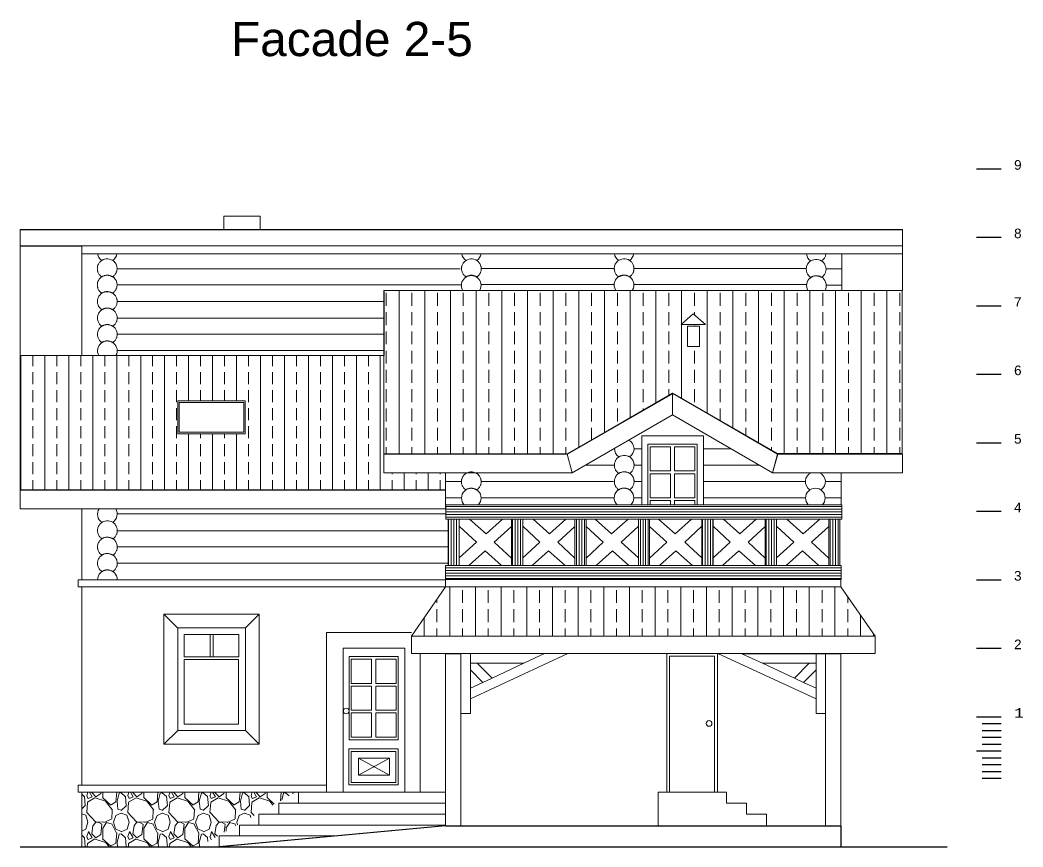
# Model space of a CAD drawing. Header units: millimetres. Extents: x 206455 to 265096, y 21531 to 53708.
# Drawn here: x 229872 to 244518, y 41634 to 53708 of the extents above; entities that cross this region are included whole.
import ezdxf

# ---------------------------------------------------------------- set-up
doc = ezdxf.new("R2010")
doc.units = ezdxf.units.MM
doc.layers.add('hatches', color=8, linetype='Continuous')
doc.layers.add('wall', color=5, linetype='Continuous')
doc.layers.add('txt', color=7, linetype='Continuous', lineweight=13)
doc.styles.get("Standard").update_dxf_attribs({"font": 'arial.ttf'})
pattern_1 = [(180, (126201.95, -330403.21), (-2e-14, -38.89875), [])]
pattern_2 = [(90, (126201.95, -330403.21), (-38.89875, 2e-14), [])]
pattern_3 = [(90, (129908.206, -330403.283), (-38.89875, 2e-14), [])]

msp = doc.modelspace()

# ---------------------------------------------------------------- hatches: boundary and pattern name
at = {"layer": 'wall', "linetype": 'Continuous', "lineweight": 0, "ltscale": 0.13}
h = msp.add_hatch(dxfattribs=at)
h.set_pattern_fill('ANSI33', color=252, scale=1500, angle=45, style=0)
h.set_pattern_definition([(90, (-100218.04, -187182.63), (-375, 6e-14), []), (90, (-100030.54, -186995.13), (-375, 6e-14), [187.5, -93.75])])
h.paths.add_polyline_path([(239702, 49419), (239527, 49264), (239880, 49264)], flags=16)
h.paths.add_polyline_path([(239618, 49239), (239795, 49239), (239795, 48943), (239618, 48943)], flags=16)
edge = h.paths.add_edge_path()
edge.add_line((235185, 47371), (235185, 49760))
edge.add_line((235185, 49760), (242756, 49758))
edge.add_line((242756, 49758), (242756, 47372))
edge.add_line((242756, 47372), (240937, 47372))
edge.add_line((240937, 47372), (239399, 48259))
edge.add_line((239399, 48259), (237861, 47371))
edge.add_line((237861, 47371), (235185, 47371))
h = msp.add_hatch(dxfattribs=at)
h.set_pattern_fill('ANSI33', color=253, scale=1400, angle=45, style=0)
h.set_pattern_definition([(90, (42283.28, -328208.9), (-350, 6e-14), []), (90, (42458.28, -328033.9), (-350, 6e-14), [175, -87.5])])
h.paths.add_polyline_path([(232175, 48150), (233162, 48150), (233162, 47666), (232175, 47666)], flags=16)
edge = h.paths.add_edge_path()
edge.add_line((236087, 46845), (236087, 47098))
edge.add_line((236087, 47098), (235187, 47099))
edge.add_line((235187, 47099), (235187, 48810))
edge.add_line((235187, 48810), (229872, 48809))
edge.add_line((229872, 48809), (229872, 46845))
edge.add_line((229872, 46845), (236087, 46845))
h = msp.add_hatch(dxfattribs=at)
h.set_pattern_fill('ANSI31', color=255, scale=311.19, angle=135, style=0)
h.set_pattern_definition(pattern_1)
h.paths.add_polyline_path([(241874, 46421), (236088, 46421), (236088, 46628), (241875, 46628)])
h = msp.add_hatch(dxfattribs=at)
h.set_pattern_fill('ANSI31', color=255, scale=311.19, angle=45, style=0)
h.set_pattern_definition(pattern_2)
h.paths.add_polyline_path([(236287, 45745), (236122, 45745), (236122, 46421), (236287, 46421)])
h = msp.add_hatch(dxfattribs=at)
h.set_pattern_fill('ANSI31', color=255, scale=311.19, angle=45, style=0)
h.set_pattern_definition(pattern_2)
h.paths.add_polyline_path([(237213, 45745), (237049, 45745), (237049, 46421), (237213, 46421)])
h = msp.add_hatch(dxfattribs=at)
h.set_pattern_fill('ANSI31', color=255, scale=311.19, angle=45, style=0)
h.set_pattern_definition(pattern_2)
h.paths.add_polyline_path([(237974, 45745), (238139, 45745), (238139, 46421), (237974, 46421)])
h = msp.add_hatch(dxfattribs=at)
h.set_pattern_fill('ANSI31', color=255, scale=311.19, angle=45, style=0)
h.set_pattern_definition(pattern_2)
h.paths.add_polyline_path([(238902, 45745), (239066, 45745), (239066, 46421), (238902, 46421)])
h = msp.add_hatch(dxfattribs=at)
h.set_pattern_fill('ANSI31', color=255, scale=311.19, angle=45, style=0)
h.set_pattern_definition(pattern_3)
h.paths.add_polyline_path([(239993, 45745), (239829, 45745), (239829, 46421), (239993, 46421)])
h = msp.add_hatch(dxfattribs=at)
h.set_pattern_fill('ANSI31', color=255, scale=311.19, angle=45, style=0)
h.set_pattern_definition(pattern_3)
h.paths.add_polyline_path([(240919, 45745), (240755, 45745), (240755, 46421), (240919, 46421)])
h = msp.add_hatch(dxfattribs=at)
h.set_pattern_fill('ANSI31', color=255, scale=311.19, angle=45, style=0)
h.set_pattern_definition(pattern_3)
h.paths.add_polyline_path([(241681, 45744), (241845, 45744), (241845, 46421), (241681, 46421)])
h = msp.add_hatch(dxfattribs=at)
h.set_pattern_fill('ANSI31', color=255, scale=311.19, angle=135, style=0)
h.set_pattern_definition(pattern_1)
h.paths.add_polyline_path([(236087, 45537), (241864, 45537), (241864, 45745), (236087, 45745)])
h = msp.add_hatch(dxfattribs=at)
h.set_pattern_fill('ANSI33', color=253, scale=1500, angle=45, style=0)
h.set_pattern_definition([(90, (110146.43, -328208.9), (-375, 6e-14), []), (90, (110333.93, -328021.4), (-375, 6e-14), [187.5, -93.75])])
h.paths.add_polyline_path([(241860, 45433), (236087, 45433), (235587, 44713), (242359, 44713)])
h = msp.add_hatch(dxfattribs=at)
h.set_pattern_fill('GRAVEL', color=253, scale=600, angle=90, style=0)
h.set_pattern_definition([(318.0128, (109546.434, -327776.917), (5400.000805, -4799.9989393), [80.7216, -7991.4528]), (274.9697, (109606.434, -327830.917), (-599.9947842, 7200.0006309), [138.5208, -13713.555]), (222.5104, (109618.434, -327968.917), (6600.0052043, 5999.994431), [97.6728, -9669.6192]), (357.2737, (109768.434, -328202.917), (-12000.000177, 599.9976106), [126.1428, -12488.1348]), (22.8337, (109894.434, -328208.917), (-7199.997847, -3000.0059433), [123.693, -12245.6238]), (87.2737, (110008.434, -328160.917), (-599.9976106, -12000.000177), [126.1428, -12488.1348]), (127.6942, (110014.434, -328034.917), (5999.9942431, -7800.0044074), [166.8174, -16514.9094]), (162.2553, (109912.434, -327902.917), (-13199.9977387, 4200.0064576), [157.4928, -15591.7926]), (211.4296, (109762.434, -327854.917), (-7799.9970219, -4800.0049405), [126.57, -12530.4438]), (265.2364, (109654.434, -327920.917), (599.9949196, 6600.000568), [144.4992, -7080.4578]), (312.3974, (109642.434, -328064.917), (6599.9952492, -7200.0044106), [186.8688, -18500.025]), (228.8141, (109774.434, -327608.92), (-3599.998388, -4200.001768), [63.7806, -6314.3064]), (261.4692, (109732.434, -327656.917), (1200.004746, 7799.998971), [121.3422, -12012.9066]), (315, (109714.43, -327776.9), (600.0002, -1e-13), [84.8526, -763.6752]), (293.1986, (109642.434, -327818.92), (-1200.000795, 2999.999838), [45.6948, -4523.769]), (21.8014, (109660.43, -327860.92), (-1800.000164, -599.999946), [64.6218, -3166.4772]), (120.9638, (109720.43, -327836.92), (-1200.00149, 1799.998813), [104.9574, -3393.6138]), (251.5651, (109666.43, -327746.92), (599.99904, 1200.00026), [75.8946, -1821.4722]), (106.3895, (109660.434, -328208.917), (-1799.995626, 6000.001319), [106.32, -10525.707]), (160.3462, (109630.434, -328106.917), (6600.0012814, -2399.9971484), [89.1966, -8830.4448]), (23.1986, (109546.434, -327746.92), (-2999.999838, -1200.000795), [91.389, -4478.0748]), (73.6105, (109630.434, -327710.917), (-1799.995626, -6000.001319), [106.32, -10525.707]), (69.444, (110032.434, -328208.92), (-1199.997598, -3000.001107), [102.528, -5023.8744]), (24.7751, (110068.434, -328112.917), (-6600.002053, -2999.9953135), [85.9068, -8504.7858]), (156.8014, (110146.434, -327740.92), (-2999.999838, 1200.000795), [91.389, -4478.0748]), (107.354, (110062.434, -327704.917), (2399.9967014, -7800.0012115), [100.5786, -9957.2544]), (159.444, (110146.434, -328034.92), (3000.001107, -1199.997598), [51.264, -5075.1384]), (191.3099, (110146.43, -327776.92), (-2400.00045, -599.99858), [30.594, -3028.8174]), (255.9638, (110116.43, -327782.92), (599.998834, 1800.00033), [123.693, -2350.17]), (276.009, (110086.434, -327902.917), (-599.9995905, 5999.9998505), [114.63, -11348.3538]), (33.6901, (109774.43, -327836.92), (-1199.999735, -600.0008), [86.5332, -2076.7974]), (83.1572, (109846.434, -327788.917), (1200.0047988, 10199.9996193), [151.0764, -14956.5378]), (150.9454, (109864.434, -327638.92), (4200.000231, -2400.000016), [61.7736, -6115.6044]), (180, (109810.43, -327608.9), (-600, -600), [36, -564]), (210.2564, (110068.434, -327914.917), (4200.0014735, 2399.996932), [83.3544, -8252.112]), (138.0128, (109996.434, -327956.917), (-5400.000805, 4799.9989393), [161.4432, -7910.7312]), (90, (109876.43, -327848.9), (-600, 600), [156, -444]), (55.3048, (109876.434, -327692.917), (-4200.0051658, -5999.9965554), [94.8684, -9391.9644]), (344.0546, (109930.434, -327614.92), (2400.000076, -599.999934), [87.3612, -4280.7048]), (297.646, (110014.434, -327638.917), (6000.0046279, -11399.9974843), [142.239, -14081.6844]), (265.4261, (110080.434, -327764.917), (-599.9968807, -7800.000335), [150.4794, -14897.4444])])
h.paths.add_polyline_path([(230772, 42435), (233902, 42435), (232473, 41635), (230772, 41635)])

# ---------------------------------------------------------------- linework, layer by layer
at = {"layer": 'hatches', "color": 8}
for p, q in [((243842, 51536), (244201, 51536)), ((243842, 50536), (244201, 50536)), ((243842, 49536), (244201, 49536)), ((243842, 48536), (244201, 48536)), ((243842, 47536), (244201, 47536)), ((243842, 46536), (244201, 46536)), ((243842, 45536), (244201, 45536)), ((243842, 44536), (244201, 44536)), ((243842, 43536), (244201, 43536)), ((243924, 43436), (244201, 43436)), ((243924, 43336), (244201, 43336)), ((243924, 43236), (244201, 43236)), ((243924, 43136), (244201, 43136)), ((243842, 43036), (244201, 43036)), ((243924, 42936), (244201, 42936)), ((243924, 42836), (244201, 42836)), ((243924, 42736), (244201, 42736)), ((243924, 42636), (244201, 42636))]:
    msp.add_line(p, q, dxfattribs=at)
at = {"layer": 'wall', "color": 252, "linetype": 'Continuous', "lineweight": 30, "ltscale": 0.13}
for p, q in [((229872, 50651), (242752, 50651)), ((229875, 46847), (236088, 46847))]:
    msp.add_line(p, q, dxfattribs=at)
at = {"layer": 'wall', "color": 250, "linetype": 'Continuous', "lineweight": 0, "ltscale": 0.13}
msp.add_line((230773, 50293), (242754, 50293), dxfattribs=at)
at = {"layer": 'wall', "color": 250, "linetype": 'Continuous', "lineweight": 15}
for p, q in [((241871, 49756), (241871, 50293)), ((231290, 48881), (235187, 48881)), ((236087, 46629), (236087, 47095)), ((241861, 46629), (241861, 47102)), ((230773, 45534), (230773, 46573))]:
    msp.add_line(p, q, dxfattribs=at)
at = {"layer": 'wall', "color": 252, "linetype": 'Continuous', "lineweight": 5}
for p, q in [((236297, 50076), (231290, 50076)), ((236606, 50081), (238548, 50081)), ((238836, 50082), (241354, 50082)), ((241640, 50074), (241870, 50074)), ((236320, 49841), (231290, 49841)), ((236606, 49846), (238549, 49846)), ((238836, 49847), (241356, 49847)), ((241640, 49838), (241870, 49838)), ((231291, 49601), (235190, 49601)), ((231290, 49357), (235190, 49357)), ((231290, 49122), (235185, 49122)), ((238843, 47448), (238957, 47448)), ((240260, 47448), (239852, 47448)), ((238547, 47209), (238138, 47209)), ((238845, 47209), (238958, 47209)), ((239856, 47209), (240666, 47209)), ((236317, 46970), (236086, 46970)), ((236604, 46970), (238538, 46970)), ((238839, 46970), (238953, 46970)), ((241341, 46970), (239854, 46970)), ((241631, 46970), (241861, 46970)), ((236318, 46732), (236087, 46732)), ((236603, 46732), (238546, 46732)), ((238835, 46733), (238953, 46733)), ((241342, 46733), (239854, 46733)), ((241630, 46733), (241861, 46733)), ((231294, 46496), (236087, 46496)), ((231293, 46252), (236121, 46252)), ((231293, 46017), (236121, 46017)), ((231293, 45777), (236125, 45777))]:
    msp.add_line(p, q, dxfattribs=at)
at = {"layer": 'wall', "color": 250, "linetype": 'Continuous', "lineweight": 15, "ltscale": 0.13}
for p, q in [((230772, 42535), (230772, 45433)), ((230772, 41635), (230772, 42435))]:
    msp.add_line(p, q, dxfattribs=at)
at = {"layer": 'wall', "color": 250, "linetype": 'Continuous', "lineweight": 30, "ltscale": 0.13}
msp.add_line((236087, 41942), (232781, 41635), dxfattribs=at)
at = {"layer": 'wall', "color": 250, "linetype": 'Continuous', "lineweight": 15, "ltscale": 0.13}
for points in [[(233381, 50655), (232847, 50652), (232847, 50845), (233381, 50845)], [(242757, 50652), (229875, 50652), (229875, 50411), (242757, 50411)], [(229875, 50409), (230774, 50409), (230774, 48808), (229875, 48808)], [(239702, 49419), (239702, 49419), (239527, 49264), (239880, 49264)], [(239618, 49239), (239795, 49239), (239795, 48943), (239618, 48943)], [(239399, 48259), (237861, 47371), (237937, 47099), (239400, 47943)], [(239399, 48259), (240936, 47371), (240862, 47099), (239400, 47943)], [(232175, 48150), (233162, 48150), (233162, 47666), (232175, 47666)], [(233140, 47692), (232197, 47692), (232197, 48124), (233140, 48124)], [(238952, 47639), (239853, 47639), (239853, 46628), (238952, 46628)], [(239760, 46628), (239039, 46628), (239039, 47515), (239760, 47515)], [(239073, 47477), (239370, 47477), (239370, 47125), (239073, 47125)], [(239430, 47125), (239726, 47125), (239726, 47477), (239430, 47477)], [(237861, 47371), (235185, 47371), (235185, 47098), (237937, 47098)], [(240937, 47371), (242757, 47371), (242758, 47098), (240861, 47098)], [(239073, 47084), (239369, 47084), (239369, 46732), (239073, 46732)], [(239430, 47084), (239726, 47084), (239726, 46732), (239430, 46732)], [(236087, 46845), (229873, 46845), (229873, 46572), (236087, 46572)], [(241874, 46421), (236088, 46421), (236088, 46628), (241875, 46628)], [(239370, 46692), (239073, 46692), (239073, 46628), (239370, 46628)], [(239726, 46692), (239430, 46692), (239430, 46629), (239726, 46629)], [(236287, 45745), (236122, 45745), (236122, 46421), (236287, 46421)], [(237213, 45745), (237049, 45745), (237049, 46421), (237213, 46421)], [(237974, 45745), (238139, 45745), (238139, 46421), (237974, 46421)], [(238902, 45745), (239066, 45745), (239066, 46421), (238902, 46421)], [(239828, 45745), (239992, 45745), (239992, 46421), (239828, 46421)], [(240919, 45745), (240755, 45745), (240755, 46421), (240919, 46421)], [(241681, 45744), (241845, 45744), (241845, 46421), (241681, 46421)], [(236087, 45537), (241864, 45537), (241864, 45745), (236087, 45745)], [(230721, 45535), (236087, 45535), (236087, 45433), (230721, 45433)], [(241860, 45433), (236087, 45433), (235587, 44713), (242359, 44713)], [(236087, 45433), (241860, 45433), (241860, 45537), (236087, 45537)], [(231973, 45035), (233365, 45035), (233365, 43136), (231973, 43136)], [(232174, 44836), (233163, 44836), (233163, 43336), (232174, 43336)], [(232269, 44737), (233067, 44737), (233067, 44411), (232269, 44411)], [(232647, 44737), (232269, 44737), (232269, 44411), (232647, 44411)], [(233067, 44411), (232692, 44411), (232692, 44736), (233067, 44736)], [(235587, 44713), (242359, 44713), (242359, 44457), (235587, 44457)], [(236310, 44455), (236087, 44455), (236087, 41943), (236310, 41943)], [(239318, 42434), (240056, 42434), (240056, 44457), (239318, 44457)], [(240014, 44418), (239356, 44418), (239356, 42434), (240014, 42434)], [(241636, 44455), (241858, 44455), (241858, 41942), (241636, 41942)], [(233062, 44369), (232270, 44369), (232270, 43428), (233062, 43428)], [(234674, 43067), (235393, 43067), (235393, 42542), (234674, 42542)], [(234710, 43029), (235362, 43029), (235362, 42576), (234710, 42576)], [(234814, 42930), (235265, 42930), (235265, 42680), (234814, 42680)], [(234345, 42535), (230721, 42535), (230721, 42435), (234345, 42434)]]:
    msp.add_lwpolyline(points, close=True, dxfattribs=at)
for points in [[(230773, 48808), (230773, 50410), (242757, 50410), (242757, 49758), (235188, 49760), (235188, 48810), (230775, 48810)], [(235185, 47371), (235185, 49760), (242756, 49758), (242756, 47372), (240937, 47372), (239399, 48259), (237861, 47371), (235185, 47371)], [(236087, 46845), (236087, 47098), (235187, 47099), (235187, 48810), (229872, 48809), (229872, 46845), (236087, 46845)], [(236290, 46311), (236537, 46085), (236287, 45854), (236287, 46309)], [(236445, 46421), (236918, 46421), (236678, 46206), (236438, 46421)], [(237049, 46311), (236798, 46083), (237049, 45852), (237049, 46311)], [(237217, 46311), (237464, 46085), (237213, 45854), (237213, 46309)], [(237371, 46421), (237844, 46421), (237604, 46206), (237364, 46421)], [(237975, 46311), (237725, 46083), (237975, 45852), (237975, 46311)], [(238140, 46311), (238390, 46083), (238140, 45852), (238140, 46311)], [(238744, 46421), (238271, 46421), (238511, 46206), (238751, 46421)], [(238898, 46311), (238651, 46085), (238902, 45854), (238902, 46309)], [(239066, 46311), (239316, 46083), (239066, 45852), (239066, 46311)], [(239670, 46421), (239197, 46421), (239437, 46206), (239677, 46421)], [(239824, 46311), (239578, 46085), (239828, 45854), (239828, 46309)], [(239997, 46311), (240244, 46085), (239993, 45854), (239993, 46309)], [(240151, 46421), (240624, 46421), (240384, 46206), (240144, 46421)], [(240755, 46311), (240505, 46083), (240755, 45852), (240755, 46311)], [(240923, 46311), (241170, 46085), (240919, 45854), (240919, 46309)], [(241078, 46421), (241550, 46421), (241310, 46206), (241070, 46421)], [(241681, 46311), (241431, 46083), (241681, 45852), (241681, 46311)], [(236432, 45745), (236905, 45745), (236665, 45960), (236425, 45745)], [(237358, 45745), (237831, 45745), (237591, 45960), (237351, 45745)], [(238756, 45745), (238284, 45745), (238524, 45960), (238763, 45745)], [(239683, 45745), (239210, 45745), (239450, 45960), (239690, 45745)], [(240138, 45745), (240611, 45745), (240371, 45960), (240131, 45745)], [(241065, 45745), (241537, 45745), (241297, 45960), (241058, 45745)], [(237049, 45748), (237049, 45745), (237046, 45745)], [(239066, 45748), (239066, 45745), (239069, 45745)], [(240755, 45748), (240755, 45745), (240752, 45745)], [(232173, 44836), (231973, 45035)], [(233165, 44836), (233365, 45035)], [(234345, 42434), (234345, 44764), (235587, 44764)], [(235715, 44457), (235715, 42435)], [(236450, 43581), (236450, 43581), (236450, 44457), (236310, 44457), (236310, 43581), (236450, 43581)], [(237531, 44458), (237872, 44457), (236450, 43797), (236450, 43953), (236450, 43953)], [(237231, 44317), (236450, 44317), (236450, 44457), (237531, 44457), (237231, 44317)], [(240415, 44457), (240074, 44456), (241496, 43797), (241496, 43953), (241496, 43953)], [(240715, 44316), (241496, 44316), (241496, 44456), (240415, 44456), (240715, 44316)], [(241496, 43581), (241496, 43581), (241496, 44456), (241636, 44456), (241636, 43581), (241496, 43581)], [(236449, 44317), (236549, 44317), (236766, 44100), (236631, 44037), (236450, 44219), (236450, 44317)], [(236549, 44317), (237231, 44317), (236766, 44100), (236549, 44317)], [(241397, 44316), (240715, 44316), (241180, 44099), (241397, 44316)], [(241496, 44316), (241397, 44316), (241180, 44099), (241314, 44037), (241496, 44218), (241496, 44316)], [(236450, 44219), (236631, 44037), (236450, 43953), (236450, 44219), (236450, 44219)], [(241496, 44218), (241314, 44037), (241496, 43952), (241496, 44218), (241496, 44218)], [(231974, 43135), (232174, 43335)], [(233366, 43135), (233166, 43335)], [(234814, 42930), (235266, 42681), (234814, 42681), (235265, 42930)], [(236083, 42434), (233940, 42434), (233940, 42274), (233648, 42274), (236083, 42274), (233649, 42274), (233649, 42114), (236083, 42114), (233361, 42114), (233361, 41954), (236086, 41954), (233079, 41954), (233079, 41795), (234501, 41795), (232782, 41795), (232782, 41634)], [(239189, 41943), (239189, 42434), (240191, 42434), (240191, 42274), (240482, 42274), (240482, 42114), (240772, 42114), (240772, 41943)]]:
    msp.add_lwpolyline(points, dxfattribs=at)
at = {"layer": 'wall', "color": 252, "linetype": 'Continuous', "lineweight": 30, "ltscale": 0.13}
msp.add_lwpolyline([(242759, 47372), (240936, 47372), (239405, 48257), (237862, 47370), (235187, 47370)], dxfattribs=at)
at = {"layer": 'wall', "color": 250, "linetype": 'Continuous', "lineweight": 15}
for points in [[(234589, 44536), (235489, 44536), (235489, 42435), (234589, 42435)], [(234676, 44413), (235396, 44413), (235396, 43196), (234676, 43196)], [(234710, 44375), (235006, 44375), (235006, 44023), (234710, 44023)], [(235363, 44375), (235067, 44375), (235067, 44023), (235363, 44023)], [(234710, 43630), (235006, 43630), (235006, 43982), (234710, 43982)], [(235363, 43630), (235067, 43630), (235067, 43982), (235363, 43982)], [(234710, 43590), (235006, 43590), (235006, 43237), (234710, 43237)], [(235363, 43590), (235067, 43590), (235067, 43237), (235363, 43237)]]:
    msp.add_lwpolyline(points, close=True, dxfattribs=at)
at = {"layer": 'wall', "color": 250, "linetype": 'Continuous', "lineweight": 0, "ltscale": 0.13}
msp.add_lwpolyline([(232786, 41635), (236087, 41943), (241858, 41943), (241858, 41635), (232793, 41635)], dxfattribs=at)
at = {"layer": 'wall', "color": 250, "linetype": 'Continuous', "lineweight": 30, "ltscale": 0.13}
msp.add_lwpolyline([(236087, 41942), (241859, 41942), (241859, 41634)], dxfattribs=at)
at = {"layer": 'wall'}
msp.add_lwpolyline([(229875, 41634), (243410, 41634)], dxfattribs=at)
at = {"layer": 'wall', "color": 250, "linetype": 'Continuous', "lineweight": 15, "ltscale": 100}
for points in [[(231064, 49959, 0), (231062, 49961, 0), (231059, 49963, 0), (231056, 49965, 0), (231052, 49968, 0), (231046, 49973, 0), (231041, 49979, 0), (231035, 49984, 0), (231031, 49991, 0), (231024, 49999, 0), (231019, 50009, 0), (231013, 50019, 0), (231009, 50029, 0), (231006, 50040, 0), (231003, 50049, 0), (231002, 50058, 0), (231001, 50068, 0), (231000, 50075, 0), (231001, 50085, 0), (231001, 50091, 0), (231002, 50098, 0), (231003, 50108, 0), (231005, 50117, 0), (231010, 50131, 0), (231016, 50143, 0), (231022, 50154, 0), (231029, 50164, 0), (231034, 50171, 0), (231040, 50177, 0), (231046, 50184, 0), (231051, 50189, 0), (231059, 50195, 0), (231065, 50199, 0), (231080, 50207, 0), (231087, 50210, 0), (231106, 50217, 0), (231130, 50221, 0), (231155, 50221, 0), (231178, 50217, 0), (231202, 50208, 0), (231221, 50200, 0), (231235, 50191, 0), (231245, 50181, 0), (231256, 50170, 0), (231264, 50159, 0), (231269, 50151, 0), (231274, 50142, 0), (231279, 50129, 0), (231283, 50117, 0), (231286, 50107, 0), (231287, 50100, 0), (231288, 50090, 0), (231288, 50082, 0), (231288, 50072, 0), (231287, 50063, 0), (231287, 50056, 0), (231285, 50047, 0), (231281, 50033, 0), (231278, 50026, 0), (231274, 50016, 0), (231270, 50007, 0), (231263, 49997, 0), (231257, 49989, 0), (231249, 49980, 0), (231242, 49973, 0), (231232, 49964, 0), (231225, 49960, 0), (231224, 49959, 0), (231221, 49961, 0), (231221, 49961, 0), (231217, 49963, 0), (231212, 49965, 0), (231207, 49967, 0), (231198, 49971, 0), (231191, 49974, 0), (231177, 49979, 0), (231170, 49980, 0), (231162, 49981, 0), (231156, 49982, 0), (231148, 49982, 0), (231140, 49982, 0), (231134, 49982, 0), (231129, 49982, 0), (231121, 49980, 0), (231113, 49979, 0), (231107, 49978, 0), (231100, 49976, 0), (231094, 49973, 0), (231087, 49971, 0), (231081, 49968, 0), (231072, 49964, 0), (231067, 49961, 0), (231064, 49959, 0), (231064, 49959, 0)], [(236544, 49959, 0), (236546, 49960, 0), (236549, 49962, 0), (236551, 49964, 0), (236556, 49968, 0), (236561, 49973, 0), (236567, 49978, 0), (236572, 49984, 0), (236577, 49990, 0), (236583, 49998, 0), (236589, 50009, 0), (236595, 50018, 0), (236598, 50028, 0), (236602, 50039, 0), (236604, 50048, 0), (236606, 50057, 0), (236607, 50067, 0), (236608, 50074, 0), (236607, 50085, 0), (236607, 50091, 0), (236606, 50098, 0), (236604, 50108, 0), (236602, 50116, 0), (236597, 50131, 0), (236592, 50142, 0), (236586, 50154, 0), (236579, 50163, 0), (236574, 50170, 0), (236568, 50176, 0), (236561, 50184, 0), (236556, 50188, 0), (236548, 50194, 0), (236543, 50198, 0), (236528, 50206, 0), (236521, 50209, 0), (236501, 50216, 0), (236478, 50220, 0), (236453, 50220, 0), (236429, 50216, 0), (236406, 50208, 0), (236387, 50199, 0), (236373, 50190, 0), (236362, 50181, 0), (236351, 50169, 0), (236344, 50158, 0), (236338, 50150, 0), (236334, 50141, 0), (236329, 50129, 0), (236324, 50116, 0), (236322, 50106, 0), (236321, 50100, 0), (236320, 50089, 0), (236319, 50081, 0), (236319, 50071, 0), (236320, 50063, 0), (236321, 50055, 0), (236323, 50046, 0), (236327, 50032, 0), (236329, 50025, 0), (236334, 50016, 0), (236338, 50007, 0), (236345, 49996, 0), (236351, 49988, 0), (236358, 49979, 0), (236366, 49972, 0), (236376, 49963, 0), (236383, 49959, 0), (236384, 49958, 0), (236387, 49960, 0), (236387, 49960, 0), (236391, 49962, 0), (236396, 49965, 0), (236401, 49967, 0), (236410, 49970, 0), (236417, 49973, 0), (236430, 49978, 0), (236438, 49979, 0), (236446, 49980, 0), (236452, 49981, 0), (236460, 49981, 0), (236468, 49981, 0), (236474, 49981, 0), (236479, 49981, 0), (236487, 49980, 0), (236494, 49978, 0), (236501, 49977, 0), (236508, 49975, 0), (236514, 49973, 0), (236521, 49970, 0), (236527, 49967, 0), (236536, 49963, 0), (236541, 49960, 0), (236544, 49959, 0), (236544, 49959, 0)], [(238774, 49960, 0), (238776, 49961, 0), (238779, 49964, 0), (238782, 49965, 0), (238786, 49969, 0), (238792, 49974, 0), (238797, 49979, 0), (238802, 49985, 0), (238807, 49991, 0), (238814, 50000, 0), (238819, 50010, 0), (238825, 50020, 0), (238829, 50029, 0), (238832, 50040, 0), (238834, 50049, 0), (238836, 50059, 0), (238837, 50068, 0), (238838, 50076, 0), (238837, 50086, 0), (238837, 50092, 0), (238836, 50099, 0), (238834, 50109, 0), (238832, 50117, 0), (238828, 50132, 0), (238822, 50143, 0), (238816, 50155, 0), (238809, 50164, 0), (238804, 50172, 0), (238798, 50178, 0), (238792, 50185, 0), (238787, 50189, 0), (238778, 50196, 0), (238773, 50199, 0), (238758, 50207, 0), (238751, 50210, 0), (238731, 50217, 0), (238708, 50221, 0), (238683, 50221, 0), (238659, 50217, 0), (238636, 50209, 0), (238617, 50200, 0), (238603, 50191, 0), (238592, 50182, 0), (238582, 50170, 0), (238574, 50160, 0), (238569, 50151, 0), (238564, 50142, 0), (238559, 50130, 0), (238555, 50117, 0), (238552, 50107, 0), (238551, 50101, 0), (238550, 50090, 0), (238550, 50082, 0), (238549, 50073, 0), (238551, 50064, 0), (238551, 50056, 0), (238553, 50047, 0), (238557, 50033, 0), (238560, 50026, 0), (238564, 50017, 0), (238568, 50008, 0), (238575, 49997, 0), (238581, 49989, 0), (238589, 49980, 0), (238596, 49973, 0), (238606, 49965, 0), (238613, 49960, 0), (238614, 49960, 0), (238617, 49962, 0), (238617, 49962, 0), (238621, 49964, 0), (238626, 49966, 0), (238631, 49968, 0), (238640, 49971, 0), (238647, 49974, 0), (238661, 49979, 0), (238668, 49980, 0), (238676, 49981, 0), (238682, 49982, 0), (238690, 49982, 0), (238698, 49982, 0), (238704, 49982, 0), (238709, 49982, 0), (238717, 49981, 0), (238725, 49980, 0), (238731, 49978, 0), (238738, 49976, 0), (238744, 49974, 0), (238751, 49971, 0), (238757, 49969, 0), (238766, 49964, 0), (238771, 49961, 0), (238774, 49960, 0), (238774, 49960, 0)], [(241579, 49952, 0), (241581, 49953, 0), (241584, 49955, 0), (241586, 49957, 0), (241591, 49961, 0), (241596, 49965, 0), (241602, 49971, 0), (241607, 49977, 0), (241612, 49983, 0), (241618, 49991, 0), (241624, 50001, 0), (241629, 50011, 0), (241633, 50021, 0), (241637, 50032, 0), (241639, 50041, 0), (241641, 50050, 0), (241642, 50060, 0), (241642, 50067, 0), (241642, 50078, 0), (241641, 50084, 0), (241641, 50090, 0), (241639, 50101, 0), (241637, 50109, 0), (241632, 50124, 0), (241627, 50135, 0), (241621, 50147, 0), (241614, 50156, 0), (241608, 50163, 0), (241603, 50169, 0), (241596, 50177, 0), (241591, 50181, 0), (241583, 50187, 0), (241578, 50191, 0), (241563, 50199, 0), (241556, 50202, 0), (241536, 50209, 0), (241512, 50213, 0), (241488, 50213, 0), (241464, 50209, 0), (241441, 50201, 0), (241421, 50192, 0), (241407, 50183, 0), (241397, 50174, 0), (241386, 50162, 0), (241379, 50151, 0), (241373, 50143, 0), (241369, 50134, 0), (241363, 50122, 0), (241359, 50109, 0), (241357, 50099, 0), (241356, 50092, 0), (241354, 50082, 0), (241354, 50074, 0), (241354, 50064, 0), (241355, 50056, 0), (241356, 50048, 0), (241357, 50039, 0), (241361, 50025, 0), (241364, 50018, 0), (241368, 50009, 0), (241373, 50000, 0), (241380, 49989, 0), (241386, 49981, 0), (241393, 49972, 0), (241401, 49965, 0), (241411, 49956, 0), (241417, 49952, 0), (241419, 49951, 0), (241422, 49953, 0), (241422, 49953, 0), (241426, 49955, 0), (241431, 49957, 0), (241436, 49960, 0), (241444, 49963, 0), (241452, 49966, 0), (241465, 49971, 0), (241473, 49972, 0), (241480, 49973, 0), (241487, 49974, 0), (241495, 49974, 0), (241503, 49974, 0), (241508, 49974, 0), (241513, 49974, 0), (241522, 49973, 0), (241529, 49971, 0), (241536, 49970, 0), (241543, 49968, 0), (241549, 49965, 0), (241556, 49963, 0), (241562, 49960, 0), (241570, 49956, 0), (241576, 49953, 0), (241579, 49952, 0), (241579, 49952, 0)], [(231064, 49720, 0), (231062, 49722, 0), (231059, 49724, 0), (231056, 49726, 0), (231052, 49730, 0), (231046, 49734, 0), (231041, 49740, 0), (231035, 49745, 0), (231031, 49752, 0), (231024, 49760, 0), (231019, 49770, 0), (231013, 49780, 0), (231009, 49790, 0), (231006, 49801, 0), (231003, 49810, 0), (231002, 49819, 0), (231001, 49829, 0), (231000, 49836, 0), (231001, 49846, 0), (231001, 49853, 0), (231002, 49859, 0), (231003, 49869, 0), (231005, 49878, 0), (231010, 49893, 0), (231016, 49904, 0), (231022, 49915, 0), (231029, 49925, 0), (231034, 49932, 0), (231040, 49938, 0), (231046, 49945, 0), (231051, 49950, 0), (231059, 49956, 0), (231065, 49960, 0), (231080, 49968, 0), (231087, 49971, 0), (231107, 49978, 0), (231130, 49982, 0), (231155, 49982, 0), (231178, 49978, 0), (231202, 49970, 0), (231221, 49961, 0), (231235, 49952, 0), (231245, 49942, 0), (231256, 49931, 0), (231264, 49920, 0), (231269, 49912, 0), (231274, 49903, 0), (231279, 49890, 0), (231283, 49878, 0), (231286, 49868, 0), (231287, 49861, 0), (231288, 49851, 0), (231288, 49843, 0), (231289, 49833, 0), (231287, 49824, 0), (231287, 49817, 0), (231285, 49808, 0), (231281, 49794, 0), (231278, 49787, 0), (231274, 49777, 0), (231270, 49768, 0), (231263, 49758, 0), (231257, 49750, 0), (231249, 49741, 0), (231242, 49734, 0), (231232, 49725, 0), (231225, 49721, 0), (231224, 49720, 0), (231221, 49722, 0), (231221, 49722, 0), (231217, 49724, 0), (231212, 49726, 0), (231207, 49728, 0), (231198, 49732, 0), (231191, 49735, 0), (231177, 49740, 0), (231170, 49741, 0), (231162, 49742, 0), (231156, 49743, 0), (231148, 49743, 0), (231140, 49743, 0), (231134, 49743, 0), (231129, 49743, 0), (231121, 49741, 0), (231113, 49740, 0), (231107, 49739, 0), (231100, 49737, 0), (231094, 49734, 0), (231087, 49732, 0), (231081, 49729, 0), (231072, 49725, 0), (231067, 49722, 0), (231064, 49720, 0), (231064, 49720, 0)], [(231065, 49480, 0), (231063, 49482, 0), (231060, 49484, 0), (231058, 49486, 0), (231053, 49490, 0), (231048, 49494, 0), (231042, 49500, 0), (231037, 49506, 0), (231032, 49512, 0), (231026, 49520, 0), (231020, 49530, 0), (231015, 49540, 0), (231011, 49550, 0), (231007, 49561, 0), (231005, 49570, 0), (231003, 49579, 0), (231002, 49589, 0), (231002, 49596, 0), (231002, 49607, 0), (231002, 49613, 0), (231003, 49619, 0), (231005, 49630, 0), (231007, 49638, 0), (231012, 49653, 0), (231017, 49664, 0), (231023, 49676, 0), (231030, 49685, 0), (231036, 49692, 0), (231041, 49698, 0), (231048, 49706, 0), (231053, 49710, 0), (231061, 49716, 0), (231066, 49720, 0), (231081, 49728, 0), (231088, 49731, 0), (231108, 49738, 0), (231132, 49742, 0), (231156, 49742, 0), (231180, 49738, 0), (231203, 49730, 0), (231223, 49721, 0), (231237, 49712, 0), (231247, 49703, 0), (231258, 49691, 0), (231265, 49680, 0), (231271, 49672, 0), (231275, 49663, 0), (231281, 49651, 0), (231285, 49638, 0), (231287, 49628, 0), (231288, 49621, 0), (231290, 49611, 0), (231290, 49603, 0), (231290, 49593, 0), (231289, 49585, 0), (231288, 49577, 0), (231286, 49568, 0), (231283, 49554, 0), (231280, 49547, 0), (231276, 49537, 0), (231271, 49528, 0), (231264, 49518, 0), (231258, 49510, 0), (231251, 49501, 0), (231243, 49494, 0), (231233, 49485, 0), (231227, 49481, 0), (231225, 49480, 0), (231222, 49482, 0), (231222, 49482, 0), (231218, 49484, 0), (231213, 49486, 0), (231208, 49489, 0), (231200, 49492, 0), (231192, 49495, 0), (231179, 49500, 0), (231171, 49501, 0), (231164, 49502, 0), (231157, 49503, 0), (231149, 49503, 0), (231141, 49503, 0), (231135, 49503, 0), (231130, 49503, 0), (231122, 49502, 0), (231115, 49500, 0), (231108, 49499, 0), (231101, 49497, 0), (231095, 49494, 0), (231088, 49492, 0), (231082, 49489, 0), (231074, 49485, 0), (231068, 49482, 0), (231065, 49480, 0), (231065, 49480, 0)], [(231066, 49239, 0), (231064, 49240, 0), (231061, 49243, 0), (231059, 49244, 0), (231054, 49248, 0), (231049, 49253, 0), (231043, 49258, 0), (231038, 49264, 0), (231033, 49270, 0), (231027, 49279, 0), (231021, 49289, 0), (231016, 49299, 0), (231012, 49308, 0), (231008, 49319, 0), (231006, 49328, 0), (231004, 49338, 0), (231003, 49347, 0), (231003, 49355, 0), (231003, 49365, 0), (231003, 49371, 0), (231004, 49378, 0), (231006, 49388, 0), (231008, 49396, 0), (231013, 49411, 0), (231018, 49422, 0), (231024, 49434, 0), (231031, 49443, 0), (231037, 49451, 0), (231042, 49457, 0), (231049, 49464, 0), (231054, 49468, 0), (231062, 49474, 0), (231067, 49478, 0), (231082, 49486, 0), (231089, 49489, 0), (231109, 49496, 0), (231133, 49500, 0), (231157, 49500, 0), (231181, 49496, 0), (231204, 49488, 0), (231224, 49479, 0), (231238, 49470, 0), (231248, 49461, 0), (231259, 49449, 0), (231266, 49439, 0), (231272, 49430, 0), (231276, 49421, 0), (231282, 49409, 0), (231286, 49396, 0), (231288, 49386, 0), (231289, 49380, 0), (231291, 49369, 0), (231291, 49361, 0), (231291, 49352, 0), (231290, 49343, 0), (231289, 49335, 0), (231287, 49326, 0), (231284, 49312, 0), (231281, 49305, 0), (231277, 49296, 0), (231272, 49287, 0), (231265, 49276, 0), (231259, 49268, 0), (231252, 49259, 0), (231244, 49252, 0), (231234, 49244, 0), (231228, 49239, 0), (231226, 49239, 0), (231223, 49241, 0), (231223, 49241, 0), (231219, 49243, 0), (231214, 49245, 0), (231209, 49247, 0), (231201, 49250, 0), (231193, 49253, 0), (231180, 49258, 0), (231172, 49259, 0), (231165, 49260, 0), (231158, 49261, 0), (231150, 49261, 0), (231142, 49261, 0), (231136, 49261, 0), (231131, 49261, 0), (231123, 49260, 0), (231116, 49259, 0), (231109, 49257, 0), (231102, 49255, 0), (231096, 49253, 0), (231089, 49250, 0), (231083, 49248, 0), (231075, 49243, 0), (231069, 49240, 0), (231066, 49239, 0), (231066, 49239, 0)], [(231066, 49000, 0), (231064, 49001, 0), (231061, 49004, 0), (231059, 49005, 0), (231054, 49009, 0), (231049, 49014, 0), (231043, 49019, 0), (231038, 49025, 0), (231033, 49031, 0), (231027, 49040, 0), (231021, 49050, 0), (231016, 49060, 0), (231012, 49069, 0), (231008, 49080, 0), (231006, 49089, 0), (231004, 49099, 0), (231003, 49108, 0), (231003, 49116, 0), (231003, 49126, 0), (231003, 49132, 0), (231004, 49139, 0), (231006, 49149, 0), (231008, 49157, 0), (231013, 49172, 0), (231018, 49183, 0), (231024, 49195, 0), (231031, 49204, 0), (231037, 49212, 0), (231042, 49218, 0), (231049, 49225, 0), (231054, 49229, 0), (231062, 49236, 0), (231067, 49239, 0), (231082, 49247, 0), (231089, 49251, 0), (231109, 49257, 0), (231133, 49261, 0), (231157, 49261, 0), (231181, 49257, 0), (231204, 49249, 0), (231224, 49240, 0), (231238, 49231, 0), (231248, 49222, 0), (231259, 49210, 0), (231266, 49200, 0), (231272, 49191, 0), (231276, 49182, 0), (231282, 49170, 0), (231286, 49157, 0), (231288, 49147, 0), (231289, 49141, 0), (231291, 49130, 0), (231291, 49122, 0), (231291, 49113, 0), (231290, 49104, 0), (231289, 49096, 0), (231287, 49087, 0), (231284, 49073, 0), (231281, 49066, 0), (231277, 49057, 0), (231272, 49048, 0), (231265, 49037, 0), (231259, 49029, 0), (231252, 49020, 0), (231244, 49013, 0), (231234, 49005, 0), (231228, 49000, 0), (231226, 49000, 0), (231223, 49002, 0), (231223, 49002, 0), (231219, 49004, 0), (231214, 49006, 0), (231209, 49008, 0), (231201, 49011, 0), (231193, 49014, 0), (231180, 49019, 0), (231172, 49020, 0), (231165, 49021, 0), (231158, 49022, 0), (231150, 49022, 0), (231142, 49022, 0), (231136, 49022, 0), (231131, 49022, 0), (231123, 49021, 0), (231116, 49020, 0), (231109, 49018, 0), (231102, 49016, 0), (231096, 49014, 0), (231089, 49011, 0), (231083, 49009, 0), (231075, 49004, 0), (231069, 49001, 0), (231066, 49000, 0), (231066, 49000, 0)], [(238776, 47089, 0), (238778, 47091, 0), (238781, 47093, 0), (238783, 47095, 0), (238788, 47099, 0), (238793, 47103, 0), (238799, 47109, 0), (238804, 47115, 0), (238809, 47121, 0), (238815, 47129, 0), (238821, 47139, 0), (238827, 47149, 0), (238830, 47159, 0), (238834, 47170, 0), (238836, 47179, 0), (238838, 47188, 0), (238839, 47198, 0), (238840, 47205, 0), (238839, 47216, 0), (238839, 47222, 0), (238838, 47228, 0), (238836, 47239, 0), (238834, 47247, 0), (238829, 47262, 0), (238824, 47273, 0), (238818, 47285, 0), (238811, 47294, 0), (238806, 47301, 0), (238800, 47307, 0), (238793, 47315, 0), (238788, 47319, 0), (238780, 47325, 0), (238775, 47329, 0), (238760, 47337, 0), (238753, 47340, 0), (238733, 47347, 0), (238710, 47351, 0), (238685, 47351, 0), (238661, 47347, 0), (238638, 47339, 0), (238619, 47330, 0), (238605, 47321, 0), (238594, 47312, 0), (238583, 47300, 0), (238576, 47289, 0), (238570, 47281, 0), (238566, 47272, 0), (238561, 47259, 0), (238556, 47247, 0), (238554, 47237, 0), (238553, 47230, 0), (238552, 47220, 0), (238551, 47212, 0), (238551, 47202, 0), (238552, 47194, 0), (238553, 47186, 0), (238555, 47177, 0), (238559, 47163, 0), (238561, 47156, 0), (238566, 47146, 0), (238570, 47137, 0), (238577, 47127, 0), (238583, 47119, 0), (238590, 47110, 0), (238598, 47103, 0), (238608, 47094, 0), (238615, 47090, 0), (238616, 47089, 0), (238619, 47091, 0), (238619, 47091, 0), (238623, 47093, 0), (238628, 47095, 0), (238633, 47097, 0), (238642, 47101, 0), (238649, 47104, 0), (238662, 47109, 0), (238670, 47110, 0), (238678, 47111, 0), (238684, 47112, 0), (238692, 47112, 0), (238700, 47112, 0), (238706, 47112, 0), (238711, 47112, 0), (238719, 47111, 0), (238726, 47109, 0), (238733, 47108, 0), (238740, 47106, 0), (238746, 47103, 0), (238753, 47101, 0), (238759, 47098, 0), (238768, 47094, 0), (238773, 47091, 0), (238776, 47089, 0), (238776, 47089, 0)], [(236382, 46849, 0), (236380, 46850, 0), (236376, 46852, 0), (236374, 46854, 0), (236370, 46858, 0), (236364, 46863, 0), (236359, 46868, 0), (236353, 46874, 0), (236348, 46880, 0), (236342, 46888, 0), (236336, 46899, 0), (236331, 46908, 0), (236327, 46918, 0), (236324, 46929, 0), (236321, 46938, 0), (236320, 46948, 0), (236319, 46957, 0), (236318, 46965, 0), (236318, 46975, 0), (236319, 46981, 0), (236319, 46988, 0), (236321, 46998, 0), (236323, 47006, 0), (236328, 47021, 0), (236334, 47032, 0), (236340, 47044, 0), (236346, 47053, 0), (236352, 47061, 0), (236357, 47067, 0), (236364, 47074, 0), (236369, 47078, 0), (236377, 47084, 0), (236383, 47088, 0), (236397, 47096, 0), (236405, 47099, 0), (236424, 47106, 0), (236448, 47110, 0), (236473, 47110, 0), (236496, 47106, 0), (236520, 47098, 0), (236539, 47089, 0), (236553, 47080, 0), (236563, 47071, 0), (236574, 47059, 0), (236582, 47049, 0), (236587, 47040, 0), (236592, 47031, 0), (236597, 47019, 0), (236601, 47006, 0), (236603, 46996, 0), (236605, 46990, 0), (236606, 46979, 0), (236606, 46971, 0), (236606, 46962, 0), (236605, 46953, 0), (236604, 46945, 0), (236603, 46936, 0), (236599, 46922, 0), (236596, 46915, 0), (236592, 46906, 0), (236587, 46897, 0), (236580, 46886, 0), (236574, 46878, 0), (236567, 46869, 0), (236560, 46862, 0), (236550, 46854, 0), (236543, 46849, 0), (236542, 46849, 0), (236539, 46851, 0), (236539, 46851, 0), (236534, 46853, 0), (236529, 46855, 0), (236525, 46857, 0), (236516, 46860, 0), (236509, 46863, 0), (236495, 46868, 0), (236487, 46869, 0), (236480, 46870, 0), (236474, 46871, 0), (236466, 46871, 0), (236457, 46871, 0), (236452, 46871, 0), (236447, 46871, 0), (236439, 46870, 0), (236431, 46869, 0), (236424, 46867, 0), (236418, 46865, 0), (236411, 46863, 0), (236404, 46860, 0), (236398, 46858, 0), (236390, 46853, 0), (236385, 46850, 0), (236382, 46849, 0), (236382, 46849, 0)], [(238776, 46850, 0), (238778, 46852, 0), (238781, 46854, 0), (238783, 46856, 0), (238788, 46860, 0), (238793, 46864, 0), (238799, 46870, 0), (238804, 46876, 0), (238809, 46882, 0), (238815, 46890, 0), (238821, 46900, 0), (238827, 46910, 0), (238830, 46920, 0), (238834, 46931, 0), (238836, 46940, 0), (238838, 46949, 0), (238839, 46959, 0), (238839, 46966, 0), (238839, 46977, 0), (238839, 46983, 0), (238838, 46989, 0), (238836, 47000, 0), (238834, 47008, 0), (238829, 47023, 0), (238824, 47034, 0), (238818, 47046, 0), (238811, 47055, 0), (238806, 47062, 0), (238800, 47068, 0), (238793, 47076, 0), (238788, 47080, 0), (238780, 47086, 0), (238775, 47090, 0), (238760, 47098, 0), (238753, 47101, 0), (238733, 47108, 0), (238710, 47112, 0), (238685, 47112, 0), (238661, 47108, 0), (238638, 47100, 0), (238619, 47091, 0), (238605, 47082, 0), (238594, 47073, 0), (238583, 47061, 0), (238576, 47050, 0), (238570, 47042, 0), (238566, 47033, 0), (238561, 47021, 0), (238556, 47008, 0), (238554, 46998, 0), (238553, 46991, 0), (238552, 46981, 0), (238551, 46973, 0), (238551, 46963, 0), (238552, 46955, 0), (238553, 46947, 0), (238555, 46938, 0), (238559, 46924, 0), (238561, 46917, 0), (238566, 46907, 0), (238570, 46898, 0), (238577, 46888, 0), (238583, 46880, 0), (238590, 46871, 0), (238598, 46864, 0), (238608, 46855, 0), (238615, 46851, 0), (238616, 46850, 0), (238619, 46852, 0), (238619, 46852, 0), (238623, 46854, 0), (238628, 46856, 0), (238633, 46858, 0), (238642, 46862, 0), (238649, 46865, 0), (238662, 46870, 0), (238670, 46871, 0), (238678, 46872, 0), (238684, 46873, 0), (238692, 46873, 0), (238700, 46873, 0), (238706, 46873, 0), (238711, 46873, 0), (238719, 46872, 0), (238726, 46870, 0), (238733, 46869, 0), (238740, 46867, 0), (238746, 46864, 0), (238753, 46862, 0), (238759, 46859, 0), (238768, 46855, 0), (238773, 46852, 0), (238776, 46850, 0), (238776, 46850, 0)], [(231067, 46134, 0), (231065, 46136, 0), (231062, 46138, 0), (231060, 46140, 0), (231055, 46144, 0), (231050, 46148, 0), (231044, 46154, 0), (231039, 46160, 0), (231034, 46166, 0), (231028, 46174, 0), (231022, 46184, 0), (231017, 46194, 0), (231013, 46204, 0), (231009, 46215, 0), (231007, 46224, 0), (231005, 46233, 0), (231004, 46243, 0), (231004, 46250, 0), (231004, 46260, 0), (231004, 46267, 0), (231005, 46273, 0), (231007, 46283, 0), (231009, 46292, 0), (231014, 46307, 0), (231019, 46318, 0), (231025, 46329, 0), (231032, 46339, 0), (231037, 46346, 0), (231043, 46352, 0), (231050, 46359, 0), (231055, 46364, 0), (231063, 46370, 0), (231068, 46374, 0), (231083, 46382, 0), (231090, 46385, 0), (231110, 46392, 0), (231133, 46396, 0), (231158, 46396, 0), (231182, 46392, 0), (231205, 46384, 0), (231225, 46375, 0), (231238, 46366, 0), (231249, 46356, 0), (231260, 46345, 0), (231267, 46334, 0), (231273, 46326, 0), (231277, 46317, 0), (231282, 46304, 0), (231287, 46292, 0), (231289, 46282, 0), (231290, 46275, 0), (231292, 46265, 0), (231292, 46257, 0), (231292, 46247, 0), (231291, 46238, 0), (231290, 46231, 0), (231288, 46222, 0), (231284, 46208, 0), (231282, 46201, 0), (231277, 46191, 0), (231273, 46182, 0), (231266, 46172, 0), (231260, 46164, 0), (231253, 46155, 0), (231245, 46148, 0), (231235, 46139, 0), (231229, 46135, 0), (231227, 46134, 0), (231224, 46136, 0), (231224, 46136, 0), (231220, 46138, 0), (231215, 46140, 0), (231210, 46142, 0), (231202, 46146, 0), (231194, 46149, 0), (231181, 46154, 0), (231173, 46155, 0), (231165, 46156, 0), (231159, 46157, 0), (231151, 46157, 0), (231143, 46157, 0), (231137, 46157, 0), (231132, 46157, 0), (231124, 46156, 0), (231117, 46154, 0), (231110, 46153, 0), (231103, 46151, 0), (231097, 46148, 0), (231090, 46146, 0), (231084, 46143, 0), (231075, 46139, 0), (231070, 46136, 0), (231067, 46134, 0), (231067, 46134, 0)], [(231067, 45895, 0), (231065, 45897, 0), (231062, 45899, 0), (231060, 45901, 0), (231055, 45905, 0), (231050, 45909, 0), (231044, 45915, 0), (231039, 45921, 0), (231034, 45927, 0), (231028, 45935, 0), (231022, 45945, 0), (231017, 45955, 0), (231013, 45965, 0), (231009, 45976, 0), (231007, 45985, 0), (231005, 45994, 0), (231004, 46004, 0), (231004, 46011, 0), (231004, 46021, 0), (231004, 46028, 0), (231005, 46034, 0), (231007, 46044, 0), (231009, 46053, 0), (231014, 46068, 0), (231019, 46079, 0), (231025, 46090, 0), (231032, 46100, 0), (231037, 46107, 0), (231043, 46113, 0), (231050, 46121, 0), (231055, 46125, 0), (231063, 46131, 0), (231068, 46135, 0), (231083, 46143, 0), (231090, 46146, 0), (231110, 46153, 0), (231134, 46157, 0), (231158, 46157, 0), (231182, 46153, 0), (231205, 46145, 0), (231225, 46136, 0), (231238, 46127, 0), (231249, 46117, 0), (231260, 46106, 0), (231267, 46095, 0), (231273, 46087, 0), (231277, 46078, 0), (231282, 46065, 0), (231287, 46053, 0), (231289, 46043, 0), (231290, 46036, 0), (231292, 46026, 0), (231292, 46018, 0), (231292, 46008, 0), (231291, 45999, 0), (231290, 45992, 0), (231288, 45983, 0), (231284, 45969, 0), (231282, 45962, 0), (231277, 45952, 0), (231273, 45943, 0), (231266, 45933, 0), (231260, 45925, 0), (231253, 45916, 0), (231245, 45909, 0), (231235, 45900, 0), (231229, 45896, 0), (231227, 45895, 0), (231224, 45897, 0), (231224, 45897, 0), (231220, 45899, 0), (231215, 45901, 0), (231210, 45903, 0), (231202, 45907, 0), (231194, 45910, 0), (231181, 45915, 0), (231173, 45916, 0), (231165, 45917, 0), (231159, 45918, 0), (231151, 45918, 0), (231143, 45918, 0), (231137, 45918, 0), (231132, 45918, 0), (231124, 45917, 0), (231117, 45915, 0), (231110, 45914, 0), (231103, 45912, 0), (231097, 45909, 0), (231090, 45907, 0), (231084, 45904, 0), (231075, 45900, 0), (231070, 45897, 0), (231067, 45895, 0), (231067, 45895, 0)], [(231067, 45656, 0), (231065, 45658, 0), (231062, 45660, 0), (231060, 45662, 0), (231055, 45666, 0), (231050, 45670, 0), (231044, 45676, 0), (231039, 45682, 0), (231034, 45688, 0), (231028, 45696, 0), (231022, 45706, 0), (231017, 45716, 0), (231013, 45726, 0), (231009, 45737, 0), (231007, 45746, 0), (231005, 45755, 0), (231004, 45765, 0), (231004, 45772, 0), (231004, 45782, 0), (231004, 45789, 0), (231005, 45795, 0), (231007, 45805, 0), (231009, 45814, 0), (231014, 45829, 0), (231019, 45840, 0), (231025, 45852, 0), (231032, 45861, 0), (231037, 45868, 0), (231043, 45874, 0), (231050, 45882, 0), (231055, 45886, 0), (231063, 45892, 0), (231068, 45896, 0), (231083, 45904, 0), (231090, 45907, 0), (231110, 45914, 0), (231134, 45918, 0), (231158, 45918, 0), (231182, 45914, 0), (231205, 45906, 0), (231225, 45897, 0), (231239, 45888, 0), (231249, 45878, 0), (231260, 45867, 0), (231267, 45856, 0), (231273, 45848, 0), (231277, 45839, 0), (231283, 45826, 0), (231287, 45814, 0), (231289, 45804, 0), (231290, 45797, 0), (231292, 45787, 0), (231292, 45779, 0), (231292, 45769, 0), (231291, 45761, 0), (231290, 45753, 0), (231288, 45744, 0), (231284, 45730, 0), (231282, 45723, 0), (231277, 45713, 0), (231273, 45704, 0), (231266, 45694, 0), (231260, 45686, 0), (231253, 45677, 0), (231245, 45670, 0), (231235, 45661, 0), (231229, 45657, 0), (231227, 45656, 0), (231224, 45658, 0), (231224, 45658, 0), (231220, 45660, 0), (231215, 45662, 0), (231210, 45664, 0), (231202, 45668, 0), (231194, 45671, 0), (231181, 45676, 0), (231173, 45677, 0), (231166, 45678, 0), (231159, 45679, 0), (231151, 45679, 0), (231143, 45679, 0), (231137, 45679, 0), (231132, 45679, 0), (231124, 45678, 0), (231117, 45676, 0), (231110, 45675, 0), (231103, 45673, 0), (231097, 45670, 0), (231090, 45668, 0), (231084, 45665, 0), (231076, 45661, 0), (231070, 45658, 0), (231067, 45656, 0), (231067, 45656, 0)]]:
    msp.add_polyline3d(points, dxfattribs=at)
at = {"layer": 'wall', "color": 250, "linetype": 'Continuous', "lineweight": 15, "ltscale": 0.13}
for centre in [(234636, 43619), (239934, 43437)]:
    msp.add_circle(centre, 41.7, dxfattribs=at)
at = {"layer": 'wall', "color": 250, "linetype": 'Continuous', "lineweight": 15}
for centre, radius, start, end in [((231151, 50325), 152, 191.1457, 236.0432), ((231145, 50319), 143, 302.8335, 350.5857), ((236463, 50318), 143, 189.4143, 237.1665), ((236457, 50324), 152, 303.9568, 348.8543), ((238693, 50320), 143, 189.4143, 237.1665), ((238687, 50325), 152, 303.9568, 348.8543), ((241498, 50311), 143, 189.4143, 237.1665), ((241492, 50317), 152, 303.9568, 348.8543), ((238691, 47445), 137, 176.4332, 237.6922), ((238696, 47448), 143, 303.2306, 61.7879), ((241480, 46969), 140, 113.392, 238.0907), ((241493, 46969), 140, 302.0293, 66.3702), ((231144, 46491), 141, 145.7926, 236.6107), ((231142, 46495), 148, 304.9345, 30.8698)]:
    msp.add_arc(centre, radius, start, end, dxfattribs=at)
at = {"layer": 'wall', "color": 250, "linetype": 'Continuous', "lineweight": 15, "ltscale": 0.13}
for centre, radius, start, end in [((236461, 49834), 144, 331.1378, 209.0601), ((238692, 49841), 144, 331.1378, 209.0601), ((241502, 49831), 144, 331.1378, 209.0601), ((231147, 48879), 144, 330.9399, 208.8622), ((236462, 46729), 143, 315.6935, 224.6017), ((238691, 46732), 143, 315.3983, 224.3065), ((241486, 46729), 143, 315.3983, 224.3065), ((231148, 45536), 143, 0, 180)]:
    msp.add_arc(centre, radius, start, end, dxfattribs=at)

# ---------------------------------------------------------------- texts
at = {"layer": 'txt', "color": 250, "linetype": 'Continuous', "lineweight": 15, "ltscale": 0.13}
msp.add_text('Facade 2-5', height=500, dxfattribs=at).set_placement((232952, 53182))
at = {"layer": 'txt', "color": 8, "attachment_point": 4}
for s, insert, char_height in [('9', (244389, 51592), 140), ('8', (244389, 50592), 140), ('7', (244389, 49592), 140), ('6', (244389, 48592), 140), ('5', (244389, 47592), 140), ('4', (244389, 46592), 140), ('3', (244389, 45592), 140), ('2', (244389, 44592), 140), ('{\\fCourier New|b0|i0|c204|p49;1}', (244389, 43592), 140.4)]:
    msp.add_mtext(s, dxfattribs=dict(at, insert=insert, char_height=char_height))

doc.saveas('drawing.dxf')
